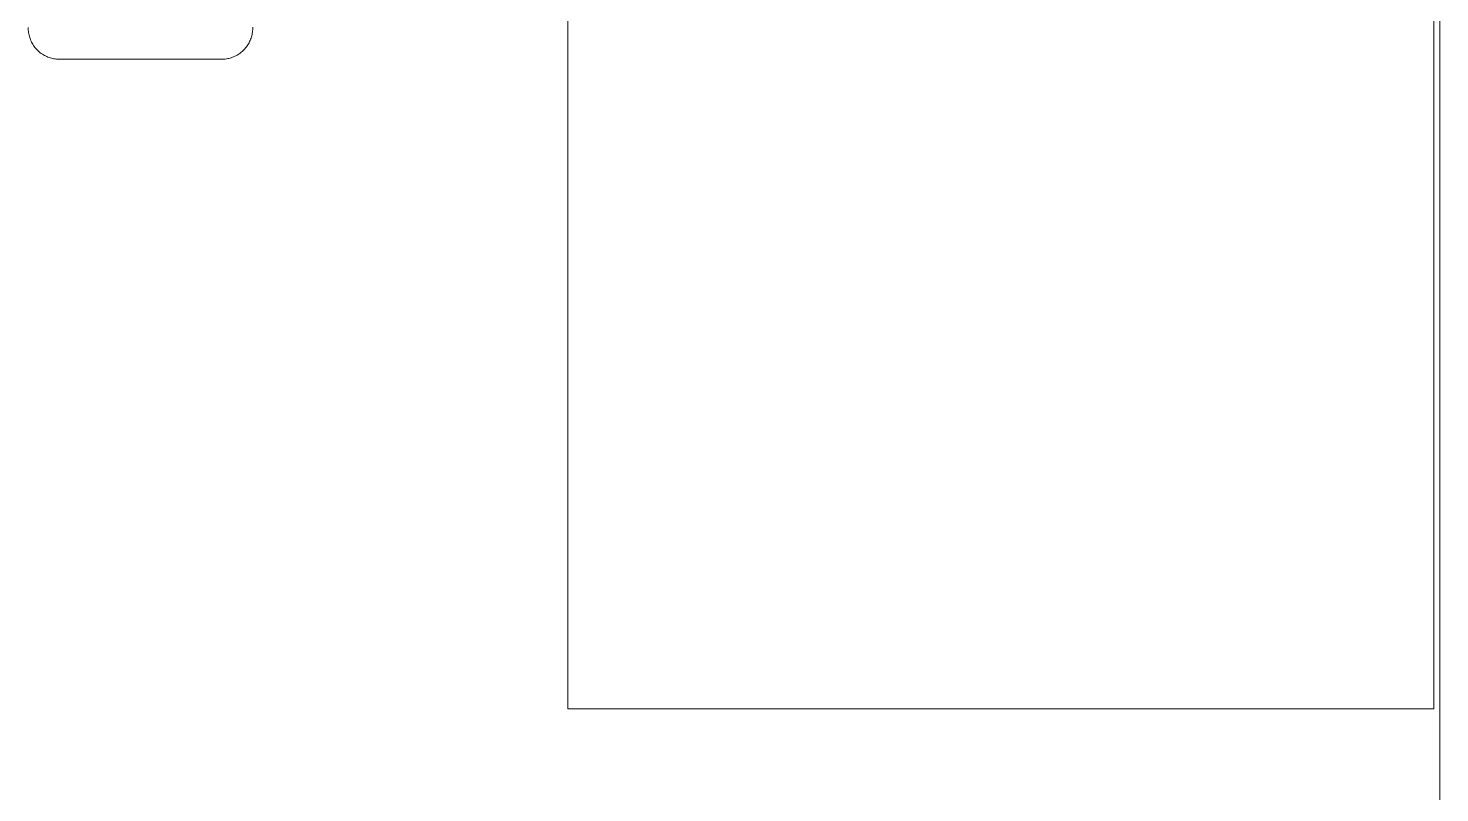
# Model space of a CAD drawing. Header units: inches. Extents: x 1 to 4637, y -664 to 702.
# Drawn here: x 2192.71 to 2241.6, y -357.79 to -331.33 of the extents above; entities that cross this region are included whole.
import ezdxf

# ---------------------------------------------------------------- set-up
doc = ezdxf.new("R2010")
doc.units = ezdxf.units.IN
doc.header["$MEASUREMENT"] = 0
doc.layers.add('I-FURN', color=30, linetype='Continuous', lineweight=9)
doc.layers.add('I-WALL', color=2, linetype='Continuous', lineweight=9)

# ---------------------------------------------------------------- blocks, each defined once
blk = doc.blocks.new('Desk - Group 1 - No Side Chairs-V16-New Construction - Tel_Data_Elec Plan')
at = {"layer": 'I-FURN'}
for p, q in [((72, 30), (0, 30)), ((72, 0), (72, 30)), ((9.648, 0), (72, 0)), ((49.512, -17.598), (49.512, -11.99))]:
    blk.add_line(p, q, dxfattribs=at)
at = {"layer": 'I-FURN', "flags": 128}
for points in [[(49.512, -11.99), (49.511, -11.947), (49.508, -11.903), (49.504, -11.86), (49.498, -11.817), (49.49, -11.775), (49.481, -11.732), (49.469, -11.69), (49.457, -11.649), (49.442, -11.608), (49.426, -11.568), (49.408, -11.528), (49.389, -11.489), (49.368, -11.451), (49.346, -11.414), (49.322, -11.378), (49.297, -11.343), (49.27, -11.308), (49.243, -11.275), (49.213, -11.243), (49.183, -11.212), (49.151, -11.183), (49.118, -11.155), (49.084, -11.128), (49.049, -11.102), (49.013, -11.078), (48.976, -11.055), (48.938, -11.034), (48.9, -11.014), (48.86, -10.996), (48.82, -10.98), (48.78, -10.965), (48.738, -10.952), (48.697, -10.94), (48.654, -10.93), (48.612, -10.922), (48.569, -10.915), (48.526, -10.91), (48.483, -10.907), (48.439, -10.906), (48.396, -10.906)], [(48.416, -18.682), (48.459, -18.682), (48.502, -18.68), (48.546, -18.676), (48.589, -18.67), (48.631, -18.663), (48.674, -18.654), (48.716, -18.643), (48.757, -18.631), (48.798, -18.617), (48.839, -18.601), (48.879, -18.584), (48.918, -18.565), (48.956, -18.545), (48.993, -18.523), (49.03, -18.5), (49.066, -18.475), (49.1, -18.449), (49.134, -18.421), (49.166, -18.392), (49.197, -18.362), (49.227, -18.331), (49.256, -18.298), (49.283, -18.264), (49.309, -18.23), (49.333, -18.194), (49.356, -18.157), (49.378, -18.12), (49.398, -18.081), (49.417, -18.042), (49.434, -18.002), (49.449, -17.962), (49.463, -17.92), (49.475, -17.879), (49.485, -17.837), (49.494, -17.794), (49.501, -17.751), (49.506, -17.708), (49.51, -17.665), (49.511, -17.622), (49.512, -17.598)]]:
    blk.add_lwpolyline(points, dxfattribs=at)

msp = doc.modelspace()

# ---------------------------------------------------------------- linework, layer by layer
at = {"layer": 'I-WALL', "color": 250, "lineweight": 20}
msp.add_line((2241.596, -281.728), (2241.596, -427.228), dxfattribs=at)

# ---------------------------------------------------------------- block references
at = {"layer": 'I-FURN', "rotation": 269.9999999999999}
msp.add_blockref('Desk - Group 1 - No Side Chairs-V16-New Construction - Tel_Data_Elec Plan', (2211.394, -282.89), dxfattribs=at)

doc.saveas('drawing.dxf')
